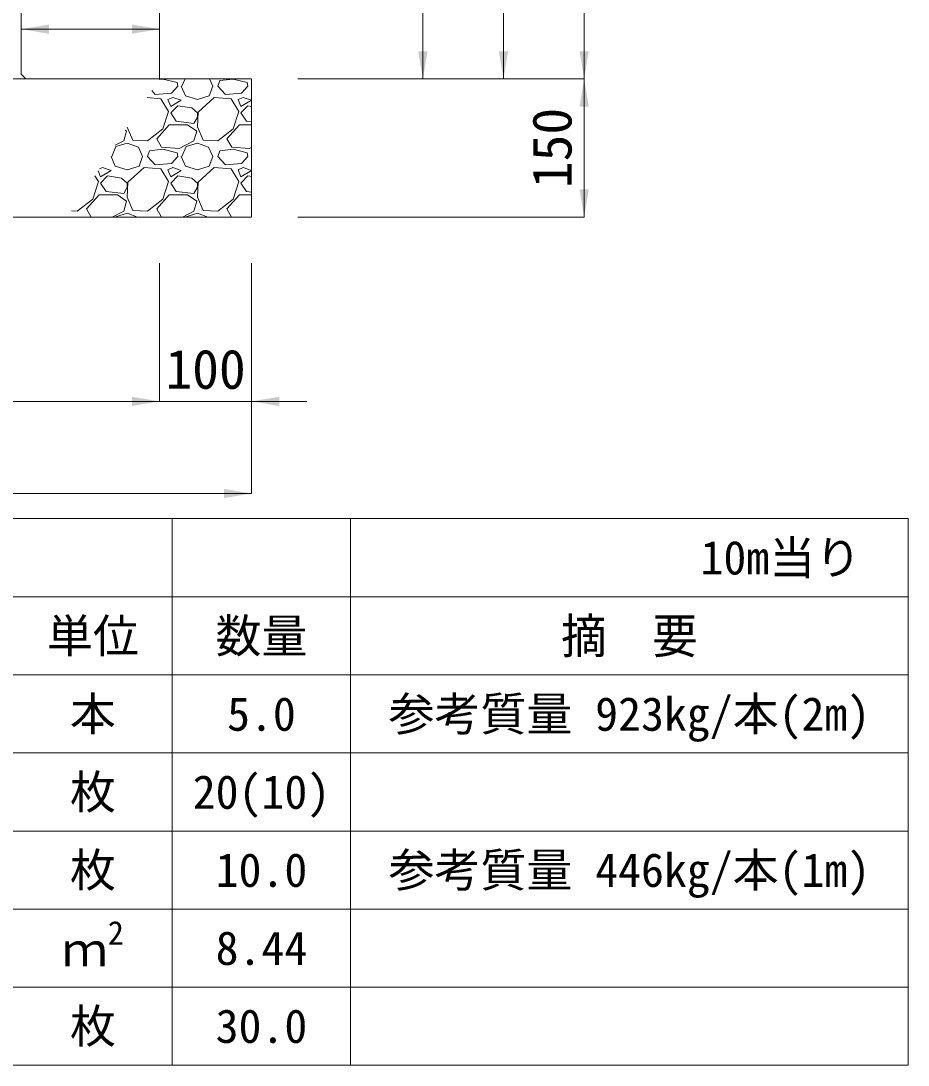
# Model space of a CAD drawing. Units: millimetres at full size. Extents: x 172874 to 217143, y 854931 to 903297.
# Drawn here: x 182474 to 183437, y 862461 to 863594 of the extents above; entities that cross this region are included whole.
import ezdxf
from ezdxf.enums import TextEntityAlignment as Align

# ---------------------------------------------------------------- set-up
doc = ezdxf.new("R2010")
doc.units = ezdxf.units.MM
doc.header["$LTSCALE"] = 20
for name, color, linetype, lineweight in [('Defpoints_3', 8, 'Continuous', 0), ('パネックスKDS', 2, 'Continuous', 13), ('基礎材', 7, 'Continuous', 15), ('寸法・材料表', 7, 'Continuous', 13), ('寸法線', 7, 'Continuous', 13), ('ﾊｯﾁﾝｸﾞ', 7, 'Continuous', 5)]:
    doc.layers.add(name, color=color, linetype=linetype, lineweight=lineweight)
doc.styles.add('ＭＳ ゴシック', font='')
doc.styles.add('ＭＳ Ｐゴシック', font='')
doc.styles.get('ＭＳ ゴシック').set_extended_font_data('MS Gothic')
doc.styles.get('ＭＳ Ｐゴシック').set_extended_font_data('MS PGothic')

# ---------------------------------------------------------------- blocks, each defined once
blk = doc.blocks.new('filled_arrow')
at = {"color": 0, "linetype": 'Continuous', "lineweight": -2}
blk.add_solid([(7.5, 1.25), (0, 0), (7.5, -1.25)], dxfattribs=at)

msp = doc.modelspace()

# ---------------------------------------------------------------- linework, layer by layer
at = {"layer": 'Defpoints_3'}
for p, q in [((181498.25, 863054.4), (183437.15, 863054.4)), ((182638.55, 863054.4), (182638.55, 862969.22)), ((182832.15, 863054.4), (182832.15, 862969.22)), ((183437.15, 863054.4), (183437.15, 862969.22))]:
    msp.add_line(p, q, dxfattribs=at)
at = {"layer": 'パネックスKDS'}
for p, q in [((182624.7, 863531.42), (182624.7, 865116.42)), ((182474.7, 863536.42), (182474.7, 864186.42)), ((182474.7, 863536.42), (182479.7, 863531.42)), ((182479.7, 863531.42), (182624.7, 863531.42))]:
    msp.add_line(p, q, dxfattribs=at)
at = {"layer": '基礎材'}
for p, q in [((181880.57, 863531.42), (182724.7, 863531.42)), ((182724.7, 863531.42), (182724.7, 863381.42)), ((181880.57, 863381.42), (182724.7, 863381.42))]:
    msp.add_line(p, q, dxfattribs=at)
at = {"layer": '寸法・材料表'}
for p, q in [((181498.25, 862969.22), (183437.15, 862969.22)), ((182638.55, 862969.22), (182638.55, 862461.02)), ((182832.15, 862969.22), (182832.15, 862461.02)), ((183437.15, 862969.22), (183437.15, 862461.02)), ((181498.25, 862884.52), (183437.15, 862884.52)), ((181498.25, 862799.82), (183437.15, 862799.82)), ((181498.25, 862715.12), (183437.15, 862715.12)), ((181498.25, 862630.42), (183437.15, 862630.42)), ((181498.25, 862545.72), (183437.15, 862545.72)), ((181498.25, 862461.02), (183437.15, 862461.02))]:
    msp.add_line(p, q, dxfattribs=at)
at = {"layer": '寸法線'}
for p, q in [((183085.54, 863531.42), (183085.54, 865116.42)), ((182998.04, 864516.42), (182998.04, 863531.42)), ((182910.54, 864186.42), (182910.54, 863531.42)), ((182474.7, 863585.42), (182624.7, 863585.42)), ((182474.7, 863561.42), (182474.7, 863585.42)), ((182624.7, 863556.42), (182624.7, 863585.42)), ((182774.7, 863531.42), (183085.54, 863531.42)), ((182774.7, 863531.42), (182998.04, 863531.42)), ((182774.7, 863531.42), (182910.54, 863531.42)), ((182774.7, 863531.42), (183085.54, 863531.42)), ((183085.54, 863531.42), (183085.54, 863381.42)), ((182774.7, 863381.42), (183085.54, 863381.42)), ((182624.7, 863331.42), (182624.7, 863181.42)), ((182624.7, 863331.42), (182624.7, 863181.42)), ((182724.7, 863331.42), (182724.7, 863181.42)), ((182724.7, 863331.42), (182724.7, 863081.42)), ((181980.57, 863181.42), (182624.7, 863181.42)), ((182564.7, 863181.42), (182784.7, 863181.42)), ((182724.7, 863081.42), (181880.57, 863081.42))]:
    msp.add_line(p, q, dxfattribs=at)
at = {"layer": 'ﾊｯﾁﾝｸﾞ'}
for p, q in [((182628.49, 863531.19), (182624.25, 863530.75)), ((182643.73, 863527.38), (182628.49, 863531.19)), ((182644.49, 863523.57), (182643.73, 863527.38)), ((182649.06, 863523.57), (182652.43, 863531.42)), ((182678.97, 863531.42), (182682.59, 863523.57)), ((182687.92, 863523.57), (182690.21, 863529.67)), ((182704.69, 863531.19), (182690.21, 863529.67)), ((182719.93, 863527.38), (182704.69, 863531.19)), ((182720.69, 863523.57), (182719.93, 863527.38)), ((182620.11, 863514.43), (182616.21, 863518.68)), ((182637.63, 863515.95), (182620.11, 863514.43)), ((182644.49, 863523.57), (182637.63, 863515.95)), ((182648.3, 863523.57), (182652.87, 863512.9)), ((182678.78, 863512.9), (182682.59, 863523.57)), ((182696.31, 863514.43), (182687.92, 863523.57)), ((182713.83, 863515.95), (182696.31, 863514.43)), ((182720.69, 863523.57), (182713.83, 863515.95)), ((182724.5, 863523.57), (182724.7, 863523.1)), ((182626.2, 863509.86), (182611.16, 863511.11)), ((182634.58, 863496.14), (182626.2, 863509.86)), ((182639.16, 863511.38), (182633.82, 863509.09)), ((182633.82, 863509.09), (182636.87, 863501.47)), ((182636.87, 863501.47), (182648.3, 863508.33)), ((182648.3, 863508.33), (182639.16, 863511.38)), ((182652.87, 863512.9), (182665.83, 863509.09)), ((182665.83, 863509.09), (182678.78, 863512.9)), ((182684.11, 863511.38), (182666.59, 863495.38)), ((182702.4, 863509.86), (182684.11, 863511.38)), ((182710.78, 863496.14), (182702.4, 863509.86)), ((182715.36, 863511.38), (182710.02, 863509.09)), ((182710.02, 863509.09), (182713.07, 863501.47)), ((182713.07, 863501.47), (182724.5, 863508.33)), ((182724.5, 863508.33), (182715.36, 863511.38)), ((182628.49, 863477.09), (182634.58, 863496.14)), ((182644.49, 863502.24), (182636.87, 863494.62)), ((182636.87, 863494.62), (182642.97, 863485.47)), ((182659.73, 863499.95), (182644.49, 863502.24)), ((182665.83, 863494.62), (182659.73, 863499.95)), ((182666.59, 863495.38), (182665.83, 863479.38)), ((182665.83, 863490.04), (182665.83, 863494.62)), ((182704.69, 863477.09), (182710.78, 863496.14)), ((182720.69, 863502.24), (182713.07, 863494.62)), ((182713.07, 863494.62), (182719.17, 863485.47)), ((182724.71, 863501.63), (182720.69, 863502.24)), ((182621.63, 863466.42), (182635.35, 863481.66)), ((182635.35, 863481.66), (182655.16, 863481.66)), ((182642.97, 863485.47), (182662.02, 863483.19)), ((182655.16, 863481.66), (182665.06, 863474.8)), ((182662.02, 863483.19), (182665.83, 863490.04)), ((182697.83, 863466.42), (182711.55, 863481.66)), ((182711.55, 863481.66), (182724.72, 863481.66)), ((182719.17, 863485.47), (182724.72, 863484.81)), ((182588.86, 863474.8), (182585.82, 863464.14)), ((182587.56, 863475.71), (182588.86, 863474.8)), ((182589.77, 863479.03), (182595.72, 863464.9)), ((182611.72, 863464.14), (182628.49, 863477.09)), ((182665.06, 863474.8), (182662.02, 863464.14)), ((182665.83, 863479.38), (182671.92, 863464.9)), ((182687.92, 863464.14), (182704.69, 863477.09)), ((182585.82, 863464.14), (182576.64, 863459.33)), ((182577.43, 863458.04), (182589.63, 863461.85)), ((182589.63, 863461.85), (182601.82, 863457.28)), ((182595.72, 863464.9), (182611.72, 863464.14)), ((182626.96, 863457.28), (182621.63, 863466.42)), ((182662.02, 863464.14), (182646.01, 863455.75)), ((182653.63, 863458.04), (182665.83, 863461.85)), ((182665.83, 863461.85), (182678.02, 863457.28)), ((182671.92, 863464.9), (182687.92, 863464.14)), ((182703.16, 863457.28), (182697.83, 863466.42)), ((182572.86, 863447.37), (182577.43, 863458.04)), ((182601.82, 863457.28), (182606.39, 863447.37)), ((182611.72, 863447.37), (182614.01, 863453.47)), ((182628.49, 863454.99), (182614.01, 863453.47)), ((182646.01, 863455.75), (182626.96, 863457.28)), ((182643.73, 863451.18), (182628.49, 863454.99)), ((182644.49, 863447.37), (182643.73, 863451.18)), ((182649.06, 863447.37), (182653.63, 863458.04)), ((182678.02, 863457.28), (182682.59, 863447.37)), ((182687.92, 863447.37), (182690.21, 863453.47)), ((182704.69, 863454.99), (182690.21, 863453.47)), ((182722.21, 863455.75), (182703.16, 863457.28)), ((182719.93, 863451.18), (182704.69, 863454.99)), ((182720.69, 863447.37), (182719.93, 863451.18)), ((182724.72, 863457.07), (182722.21, 863455.75)), ((182572.1, 863447.37), (182576.67, 863436.7)), ((182576.67, 863436.7), (182589.63, 863432.89)), ((182589.63, 863432.89), (182602.58, 863436.7)), ((182602.58, 863436.7), (182606.39, 863447.37)), ((182620.11, 863438.23), (182611.72, 863447.37)), ((182637.63, 863439.75), (182620.11, 863438.23)), ((182644.49, 863447.37), (182637.63, 863439.75)), ((182648.3, 863447.37), (182652.87, 863436.7)), ((182652.87, 863436.7), (182665.83, 863432.89)), ((182665.83, 863432.89), (182678.78, 863436.7)), ((182678.78, 863436.7), (182682.59, 863447.37)), ((182696.31, 863438.23), (182687.92, 863447.37)), ((182713.83, 863439.75), (182696.31, 863438.23)), ((182720.69, 863447.37), (182713.83, 863439.75)), ((182724.5, 863447.37), (182724.73, 863446.84)), ((182558.38, 863419.94), (182554.56, 863426.2)), ((182558.14, 863431.59), (182560.67, 863425.27)), ((182562.96, 863435.18), (182559.58, 863433.73)), ((182560.67, 863425.27), (182572.1, 863432.13)), ((182568.29, 863426.04), (182560.67, 863418.42)), ((182572.1, 863432.13), (182562.96, 863435.18)), ((182583.53, 863423.75), (182568.29, 863426.04)), ((182607.91, 863435.18), (182590.39, 863419.18)), ((182626.2, 863433.66), (182607.91, 863435.18)), ((182634.58, 863419.94), (182626.2, 863433.66)), ((182639.16, 863435.18), (182633.82, 863432.89)), ((182633.82, 863432.89), (182636.87, 863425.27)), ((182636.87, 863425.27), (182648.3, 863432.13)), ((182644.49, 863426.04), (182636.87, 863418.42)), ((182648.3, 863432.13), (182639.16, 863435.18)), ((182659.73, 863423.75), (182644.49, 863426.04)), ((182684.11, 863435.18), (182666.59, 863419.18)), ((182702.4, 863433.66), (182684.11, 863435.18)), ((182710.78, 863419.94), (182702.4, 863433.66)), ((182715.36, 863435.18), (182710.02, 863432.89)), ((182710.02, 863432.89), (182713.07, 863425.27)), ((182713.07, 863425.27), (182724.5, 863432.13)), ((182720.69, 863426.04), (182713.07, 863418.42)), ((182724.5, 863432.13), (182715.36, 863435.18)), ((182724.73, 863425.43), (182720.69, 863426.04)), ((182552.29, 863400.89), (182558.38, 863419.94)), ((182560.67, 863418.42), (182566.77, 863409.27)), ((182589.63, 863418.42), (182583.53, 863423.75)), ((182585.82, 863406.99), (182589.63, 863413.84)), ((182590.39, 863419.18), (182589.63, 863403.18)), ((182589.63, 863413.84), (182589.63, 863418.42)), ((182628.49, 863400.89), (182634.58, 863419.94)), ((182636.87, 863418.42), (182642.97, 863409.27)), ((182665.83, 863418.42), (182659.73, 863423.75)), ((182662.02, 863406.99), (182665.83, 863413.84)), ((182666.59, 863419.18), (182665.83, 863403.18)), ((182665.83, 863413.84), (182665.83, 863418.42)), ((182704.69, 863400.89), (182710.78, 863419.94)), ((182713.07, 863418.42), (182719.17, 863409.27)), ((182545.43, 863390.22), (182559.15, 863405.46)), ((182559.15, 863405.46), (182578.96, 863405.46)), ((182566.77, 863409.27), (182585.82, 863406.99)), ((182578.96, 863405.46), (182588.86, 863398.6)), ((182589.63, 863403.18), (182595.72, 863388.7)), ((182621.63, 863390.22), (182635.35, 863405.46)), ((182635.35, 863405.46), (182655.16, 863405.46)), ((182642.97, 863409.27), (182662.02, 863406.99)), ((182655.16, 863405.46), (182665.06, 863398.6)), ((182665.83, 863403.18), (182671.92, 863388.7)), ((182697.83, 863390.22), (182711.55, 863405.46)), ((182711.55, 863405.46), (182724.74, 863405.46)), ((182719.17, 863409.27), (182724.74, 863408.6)), ((182535.52, 863387.94), (182552.29, 863400.89)), ((182588.86, 863398.6), (182585.82, 863387.94)), ((182611.72, 863387.94), (182628.49, 863400.89)), ((182665.06, 863398.6), (182662.02, 863387.94)), ((182687.92, 863387.94), (182704.69, 863400.89)), ((182524.7, 863381.42), (182524.7, 863381.42)), ((182529.24, 863388.24), (182535.52, 863387.94)), ((182550.56, 863381.42), (182545.43, 863390.22)), ((182585.82, 863387.94), (182573.38, 863381.42)), ((182577.25, 863381.42), (182577.43, 863381.84)), ((182577.43, 863381.84), (182589.63, 863385.65)), ((182589.63, 863385.65), (182600.9, 863381.42)), ((182595.72, 863388.7), (182611.72, 863387.94)), ((182626.76, 863381.42), (182621.63, 863390.22)), ((182662.02, 863387.94), (182649.58, 863381.42)), ((182653.45, 863381.42), (182653.63, 863381.84)), ((182653.63, 863381.84), (182665.83, 863385.65)), ((182665.83, 863385.65), (182677.1, 863381.42)), ((182671.92, 863388.7), (182687.92, 863387.94)), ((182702.96, 863381.42), (182697.83, 863390.22))]:
    msp.add_line(p, q, dxfattribs=at)

# ---------------------------------------------------------------- block references
at = {"layer": '寸法線', "xscale": 4, "yscale": 4}
for p in [(182474.7, 863585.42), (182724.7, 863181.42)]:
    msp.add_blockref('filled_arrow', p, dxfattribs=at)
for p, rotation in [((182624.7, 863585.42), 180), ((182910.54, 863531.42), 90), ((182998.04, 863531.42), 90), ((183085.54, 863531.42), 90), ((183085.54, 863531.42), 270), ((183085.54, 863381.42), 90), ((182624.7, 863181.42), 180), ((182624.7, 863181.42), 180), ((182724.7, 863081.42), 180)]:
    msp.add_blockref('filled_arrow', p, dxfattribs=dict(at, rotation=rotation))

# ---------------------------------------------------------------- texts
at = {"layer": '寸法・材料表', "style": 'ＭＳ ゴシック'}
msp.add_text('10m当り\u3000', height=36.55, dxfattribs=at).set_placement((183435.99, 863011.81), align=Align.MIDDLE_RIGHT)
for s, p in [('単位', (182552.4, 862926.87)), ('数量', (182735.35, 862926.87)), ('本', (182552.4, 862842.17)), ('5.0', (182735.35, 862842.17)), ('参考質量 923kg/本(2m)', (183134.65, 862842.17)), ('枚', (182552.4, 862757.47)), ('20(10)', (182735.35, 862757.47)), ('枚', (182552.4, 862672.77)), ('10.0', (182735.35, 862672.77)), ('参考質量 446kg/本(1m)', (183134.65, 862672.77)), ('8.44', (182735.35, 862588.07)), ('枚', (182552.4, 862503.37)), ('30.0', (182735.35, 862503.37))]:
    msp.add_text(s, height=36.55, dxfattribs=at).set_placement(p, align=Align.MIDDLE_CENTER)
at = {"layer": '寸法・材料表', "style": 'ＭＳ Ｐゴシック', "width": 0.95}
msp.add_text('摘\u3000要', height=38.1, dxfattribs=at).set_placement((183134.65, 862926.87), align=Align.MIDDLE_CENTER)
at = {"layer": '寸法・材料表', "style": 'ＭＳ ゴシック'}
for s, height, p in [('2', 25.59, (182568.6, 862584.1)), ('ｍ', 36.55, (182518.75, 862557.15))]:
    msp.add_text(s, height=height, dxfattribs=at).set_placement(p, align=Align.BOTTOM_LEFT)
at = {"layer": '寸法線', "style": 'ＭＳ ゴシック'}
msp.add_text('150', height=42.72, rotation=90, dxfattribs=at).set_placement((183050.54, 863456.42), align=Align.MIDDLE_CENTER)
msp.add_text('100', height=42.72, dxfattribs=at).set_placement((182674.7, 863216.42), align=Align.MIDDLE_CENTER)

doc.saveas('drawing.dxf')
